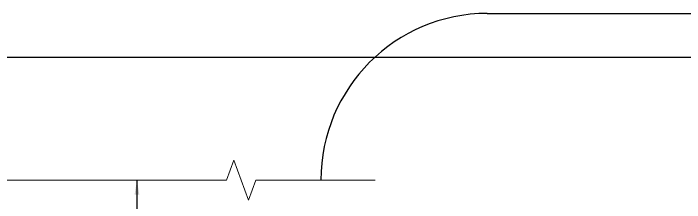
# Model space of a CAD drawing. Header units: inches. Extents: x 8618018 to 8935006, y 2431589 to 2567223.
# Drawn here: x 8633342 to 8653508, y 2460229 to 2465900 of the extents above; entities that cross this region are included whole.
import ezdxf

# ---------------------------------------------------------------- set-up
doc = ezdxf.new("R2010")
doc.units = ezdxf.units.IN
doc.header["$MEASUREMENT"] = 0
doc.layers.get('Defpoints').update_dxf_attribs({"color": 252})
doc.layers.add('DIM', color=252, linetype='Continuous', lineweight=13)
doc.layers.add('LAY-ROAD CARREGE WAY', color=252, linetype='Continuous')
doc.styles.add('ISOCPEUR', font='isocpeur.ttf')
doc.dimstyles.new('DIM', dxfattribs={"dimscale": 175, "dimtxt": 2.5, "dimasz": 2.5, "dimexe": 0.875, "dimexo": 0.875, "dimgap": 1, "dimtad": 1, "dimdec": 0, "dimzin": 9, "dimdsep": 46, "dimtxsty": 'ISOCPEUR', "dimblk": 'OBLIQUE', "dimcen": 0.09, "dimclrd": 256, "dimclre": 256, "dimclrt": 252, "dimadec": 0, "dimazin": 0, "dimtfac": 1, "dimtdec": 0, "dimtmove": 0, "dimatfit": 3, "dimfxl": 1, "dimtfill": 1, "dimtolj": 1, "dimtzin": 0, "dimarcsym": 0})

# ---------------------------------------------------------------- blocks, each defined once
blk = doc.blocks.new('_Oblique')
at = {"color": 0, "linetype": 'ByBlock', "lineweight": -2}
blk.add_line((-0.5, -0.5), (0.5, 0.5), dxfattribs=at)
blk = doc.blocks.new('*D270')
at = {"layer": 'Defpoints', "color": 0, "transparency": 16777216}
for p in [(95505, 0), (95505, -6754), (0, -8229)]:
    blk.add_point(p, dxfattribs=at)
at = {"layer": 'DIM', "lineweight": -2, "transparency": 16777216}
for p, q in [((95505, -153), (95505, -6908)), ((0, -8075), (0, -6601)), ((0, -6754), (95505, -6754))]:
    blk.add_line(p, q, dxfattribs=at)
at = {"layer": 'DIM', "lineweight": -2, "transparency": 16777216, "xscale": 437.5, "yscale": 437.5, "zscale": 437.5, "rotation": 180}
blk.add_blockref('_Oblique', (0, -6754), dxfattribs=at)
at = {"layer": 'DIM', "lineweight": -2, "transparency": 16777216, "xscale": 437.5, "yscale": 437.5, "zscale": 437.5}
blk.add_blockref('_Oblique', (95505, -6754), dxfattribs=at)
at = {"layer": 'DIM', "color": 252, "transparency": 16777216, "insert": (47752, -6361), "char_height": 437.5, "attachment_point": 5, "style": 'ISOCPEUR', "bg_fill": 3, "box_fill_scale": 1.1, "bg_fill_color": 256, "bg_fill_true_color": 13158600, "bg_fill_transparency": 0}
blk.add_mtext('\\A1;95505', dxfattribs=at)
blk = doc.blocks.new('GA CRM')
at = {"layer": 'DIM', "linetype": 'Continuous'}
blk.add_lwpolyline([(16126.2, -10440), (12542.6, -10440), (12323.9, -11041), (11886.4, -9839), (11667.6, -10440), (3902.4, -10440)], dxfattribs=at)
at = {"layer": 'LAY-ROAD CARREGE WAY', "color": 252}
blk.add_line((19500, -5440), (99255, -5440), dxfattribs=at)
blk.add_arc((19500, -10440), 5000, 90, 180, dxfattribs=at)
at = {"layer": 'DIM'}
blk.add_leader([(8972.7, -10440), (8972.7, -14382), (26550.9, -14382)], dimstyle='DIM', override={"dimgap": 1, "dimtad": 0}, dxfattribs=at)
dim = blk.add_linear_dim(base=(95505, -6754.4), p1=(0, -8228.6), p2=(95505, 0), dimstyle='DIM', override={"dimarcsym": 1}, dxfattribs=at)
dim.commit()
dim.dimension.update_dxf_attribs({"geometry": '*D270', "text_midpoint": (47752.5, -6360.7)})

msp = doc.modelspace()

# ---------------------------------------------------------------- block references
at = {"color": 252}
msp.add_blockref('GA CRM', (8628081, 2471340), dxfattribs=at)

# ---------------------------------------------------------------- next in the draw order: linework, layer by layer
at = {"layer": 'DIM', "color": 252}
msp.add_line((8642581, 2460900), (8642581, 2460900), dxfattribs=at)

doc.saveas('drawing.dxf')
